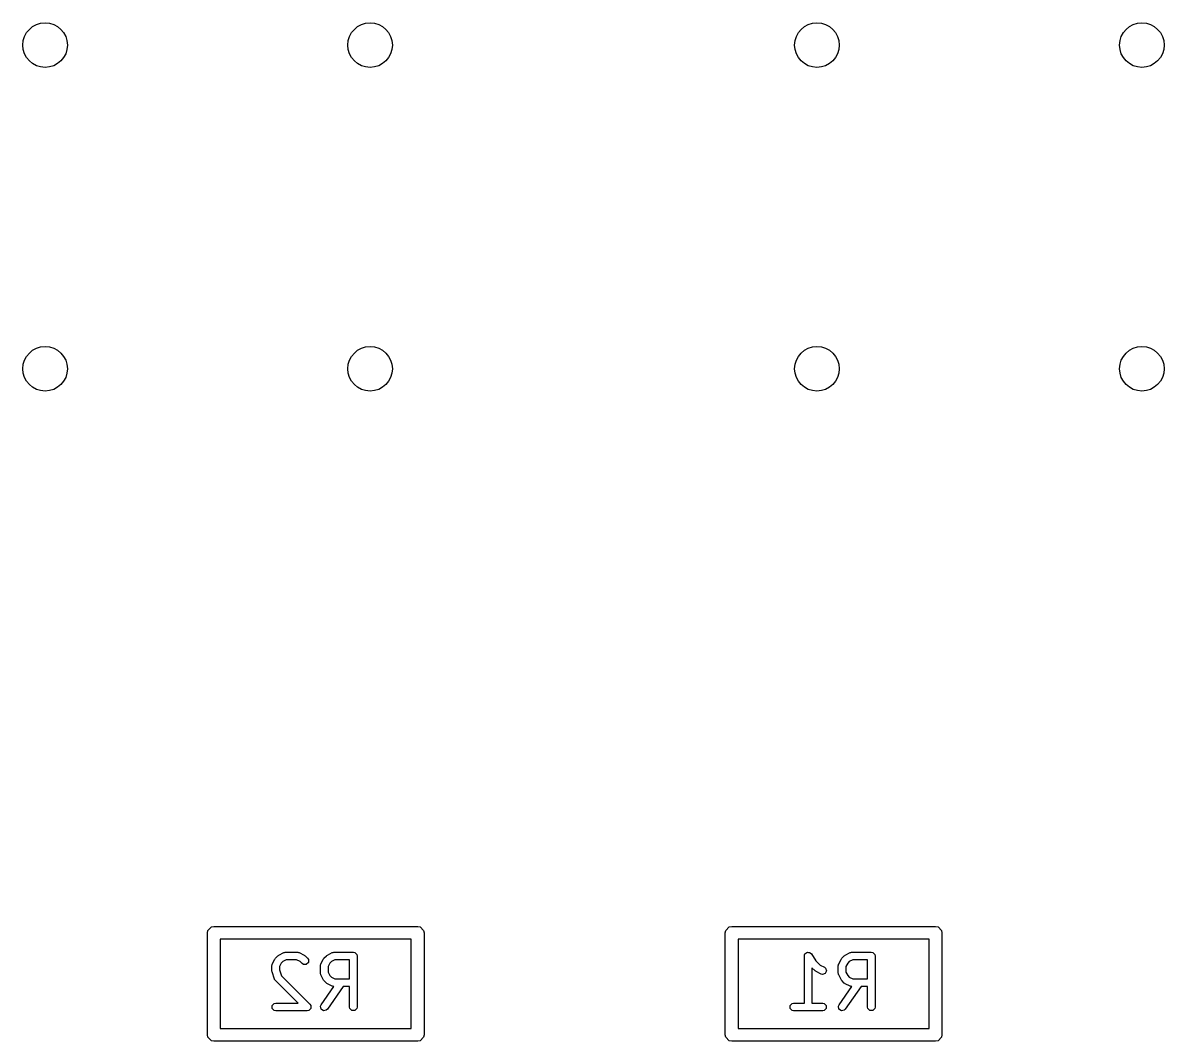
# Model space of a CAD drawing. Extents: x 5.35 to 7.17, y -5 to -4.04.
# Drawn here: x 6.3335 to 6.6861, y -4.3577 to -4.0431 of the extents above; entities that cross this region are included whole.
import ezdxf

# ---------------------------------------------------------------- set-up
doc = ezdxf.new("R2010")
doc.units = 0
doc.header["$MEASUREMENT"] = 0
doc.layers.add('BLACK', color=7, linetype='CONTINUOUS')

msp = doc.modelspace()

# ---------------------------------------------------------------- linework, layer by layer
at = {"layer": 'BLACK', "linetype": 'CONTINUOUS'}
for p, q in [((6.39068, -4.3235), (6.39175, -4.32243)), ((6.39175, -4.32243), (6.3925, -4.32228)), ((6.3925, -4.32228), (6.45549, -4.32228)), ((6.45549, -4.32228), (6.45625, -4.32243)), ((6.45625, -4.32243), (6.45731, -4.3235)), ((6.55068, -4.3235), (6.55175, -4.32243)), ((6.55175, -4.32243), (6.5525, -4.32228)), ((6.5525, -4.32228), (6.61549, -4.32228)), ((6.61549, -4.32228), (6.61625, -4.32243)), ((6.61625, -4.32243), (6.61731, -4.3235)), ((6.39053, -4.32425), (6.39068, -4.3235)), ((6.39053, -4.35575), (6.39053, -4.32425)), ((6.39447, -4.32622), (6.39447, -4.35378)), ((6.45352, -4.32622), (6.39447, -4.32622)), ((6.45352, -4.35378), (6.45352, -4.32622)), ((6.45731, -4.3235), (6.45746, -4.32425)), ((6.45746, -4.32425), (6.45746, -4.35575)), ((6.55053, -4.32425), (6.55068, -4.3235)), ((6.55053, -4.35575), (6.55053, -4.32425)), ((6.55447, -4.32622), (6.55447, -4.35378)), ((6.61352, -4.32622), (6.55447, -4.32622)), ((6.61352, -4.35378), (6.61352, -4.32622)), ((6.61731, -4.3235), (6.61746, -4.32425)), ((6.61746, -4.32425), (6.61746, -4.35575)), ((6.41057, -4.33389), (6.41132, -4.33239)), ((6.41132, -4.33239), (6.41143, -4.33224)), ((6.41143, -4.33224), (6.41154, -4.33208)), ((6.41154, -4.33208), (6.41229, -4.33133)), ((6.41229, -4.33133), (6.41244, -4.33122)), ((6.41244, -4.33122), (6.41259, -4.33111)), ((6.41259, -4.33111), (6.41409, -4.33036)), ((6.41382, -4.33314), (6.41334, -4.33361)), ((6.4149, -4.3326), (6.41382, -4.33314)), ((6.41409, -4.33036), (6.41415, -4.33034)), ((6.41415, -4.33034), (6.41417, -4.33032)), ((6.41417, -4.33032), (6.41436, -4.33029)), ((6.41436, -4.33029), (6.41454, -4.33024)), ((6.41454, -4.33024), (6.41456, -4.33024)), ((6.41456, -4.33024), (6.41462, -4.33023)), ((6.41462, -4.33023), (6.41837, -4.33023)), ((6.41809, -4.3326), (6.4149, -4.3326)), ((6.41917, -4.33314), (6.41809, -4.3326)), ((6.41837, -4.33023), (6.41843, -4.33024)), ((6.41843, -4.33024), (6.41846, -4.33024)), ((6.41846, -4.33024), (6.41864, -4.33029)), ((6.41864, -4.33029), (6.41882, -4.33032)), ((6.41882, -4.33032), (6.41884, -4.33034)), ((6.41884, -4.33034), (6.4189, -4.33036)), ((6.4189, -4.33036), (6.4204, -4.33111)), ((6.41979, -4.33375), (6.41917, -4.33314)), ((6.4204, -4.33111), (6.42055, -4.33122)), ((6.42055, -4.33122), (6.42071, -4.33133)), ((6.42071, -4.33133), (6.42146, -4.33208)), ((6.42171, -4.33337), (6.42107, -4.33401)), ((6.42146, -4.33208), (6.42171, -4.33246)), ((6.42171, -4.33246), (6.42171, -4.33337)), ((6.42556, -4.33389), (6.42631, -4.33239)), ((6.42631, -4.33239), (6.42643, -4.33224)), ((6.42643, -4.33224), (6.42654, -4.33208)), ((6.42654, -4.33208), (6.42729, -4.33133)), ((6.42729, -4.33133), (6.42744, -4.33122)), ((6.42744, -4.33122), (6.42759, -4.33111)), ((6.42759, -4.33111), (6.42909, -4.33036)), ((6.42882, -4.33314), (6.42834, -4.33361)), ((6.4299, -4.3326), (6.42882, -4.33314)), ((6.42909, -4.33036), (6.42915, -4.33034)), ((6.42915, -4.33034), (6.42917, -4.33032)), ((6.42917, -4.33032), (6.42935, -4.33029)), ((6.42935, -4.33029), (6.42954, -4.33024)), ((6.42954, -4.33024), (6.42956, -4.33024)), ((6.42956, -4.33024), (6.42962, -4.33023)), ((6.42962, -4.33023), (6.43562, -4.33023)), ((6.43444, -4.3326), (6.4299, -4.3326)), ((6.43444, -4.33848), (6.43444, -4.3326)), ((6.43562, -4.33023), (6.43607, -4.33032)), ((6.43607, -4.33032), (6.43671, -4.33096)), ((6.43671, -4.33096), (6.4368, -4.33141)), ((6.4368, -4.33141), (6.4368, -4.34716)), ((6.57494, -4.33141), (6.57503, -4.33096)), ((6.57494, -4.34598), (6.57494, -4.33141)), ((6.57503, -4.33096), (6.57512, -4.33088)), ((6.57512, -4.33088), (6.57514, -4.33076)), ((6.57514, -4.33076), (6.57543, -4.33057)), ((6.57543, -4.33057), (6.57567, -4.33032)), ((6.57567, -4.33032), (6.57579, -4.33032)), ((6.57579, -4.33032), (6.57589, -4.33026)), ((6.57589, -4.33026), (6.57623, -4.33032)), ((6.57623, -4.33032), (6.57657, -4.33032)), ((6.57657, -4.33032), (6.57666, -4.33041)), ((6.57666, -4.33041), (6.57678, -4.33043)), ((6.57678, -4.33043), (6.5771, -4.33076)), ((6.5771, -4.33076), (6.57854, -4.33291)), ((6.57854, -4.33291), (6.57982, -4.33419)), ((6.58556, -4.33389), (6.58631, -4.33239)), ((6.58631, -4.33239), (6.58643, -4.33224)), ((6.58643, -4.33224), (6.58654, -4.33208)), ((6.58654, -4.33208), (6.58729, -4.33133)), ((6.58729, -4.33133), (6.58744, -4.33122)), ((6.58744, -4.33122), (6.58759, -4.33111)), ((6.58759, -4.33111), (6.58909, -4.33036)), ((6.58882, -4.33314), (6.58834, -4.33361)), ((6.5899, -4.3326), (6.58882, -4.33314)), ((6.58909, -4.33036), (6.58915, -4.33034)), ((6.58915, -4.33034), (6.58917, -4.33032)), ((6.58917, -4.33032), (6.58935, -4.33029)), ((6.58935, -4.33029), (6.58954, -4.33024)), ((6.58954, -4.33024), (6.58956, -4.33024)), ((6.58956, -4.33024), (6.58962, -4.33023)), ((6.58962, -4.33023), (6.59562, -4.33023)), ((6.59444, -4.3326), (6.5899, -4.3326)), ((6.59444, -4.33848), (6.59444, -4.3326)), ((6.59562, -4.33023), (6.59607, -4.33032)), ((6.59607, -4.33032), (6.59671, -4.33096)), ((6.59671, -4.33096), (6.5968, -4.33141)), ((6.5968, -4.33141), (6.5968, -4.34716)), ((6.41044, -4.33433), (6.41049, -4.33415)), ((6.41045, -4.33436), (6.41044, -4.33433)), ((6.41044, -4.33441), (6.41045, -4.33436)), ((6.41044, -4.33591), (6.41044, -4.33441)), ((6.41048, -4.3361), (6.41044, -4.33591)), ((6.4105, -4.33629), (6.41048, -4.3361)), ((6.41049, -4.33415), (6.41053, -4.33396)), ((6.41125, -4.33854), (6.4105, -4.33629)), ((6.41053, -4.33396), (6.41055, -4.33394)), ((6.41055, -4.33394), (6.41057, -4.33389)), ((6.41334, -4.33361), (6.4128, -4.33469)), ((6.4128, -4.33469), (6.4128, -4.33572)), ((6.4128, -4.33572), (6.4134, -4.33753)), ((6.42017, -4.33401), (6.41979, -4.33375)), ((6.42107, -4.33401), (6.42017, -4.33401)), ((6.42544, -4.33433), (6.42549, -4.33415)), ((6.42545, -4.33436), (6.42544, -4.33433)), ((6.42544, -4.33441), (6.42545, -4.33436)), ((6.42544, -4.33666), (6.42544, -4.33441)), ((6.42545, -4.33672), (6.42544, -4.33666)), ((6.42544, -4.33675), (6.42545, -4.33672)), ((6.42549, -4.33693), (6.42544, -4.33675)), ((6.42549, -4.33415), (6.42553, -4.33396)), ((6.42553, -4.33712), (6.42549, -4.33693)), ((6.42553, -4.33396), (6.42555, -4.33394)), ((6.42555, -4.33394), (6.42556, -4.33389)), ((6.42834, -4.33361), (6.4278, -4.33469)), ((6.4278, -4.33469), (6.4278, -4.33638)), ((6.4278, -4.33638), (6.42834, -4.33746)), ((6.57829, -4.336), (6.5773, -4.33502)), ((6.5773, -4.33502), (6.5773, -4.34598)), ((6.57844, -4.3361), (6.57829, -4.336)), ((6.57859, -4.33622), (6.57844, -4.3361)), ((6.58009, -4.33697), (6.57859, -4.33622)), ((6.57982, -4.33419), (6.58115, -4.33486)), ((6.5814, -4.33681), (6.58054, -4.33709)), ((6.58115, -4.33486), (6.58151, -4.33514)), ((6.5818, -4.336), (6.5814, -4.33681)), ((6.58151, -4.33514), (6.5818, -4.336)), ((6.58544, -4.33433), (6.58549, -4.33415)), ((6.58545, -4.33436), (6.58544, -4.33433)), ((6.58544, -4.33441), (6.58545, -4.33436)), ((6.58544, -4.33666), (6.58544, -4.33441)), ((6.58545, -4.33672), (6.58544, -4.33666)), ((6.58544, -4.33675), (6.58545, -4.33672)), ((6.58549, -4.33693), (6.58544, -4.33675)), ((6.58549, -4.33415), (6.58553, -4.33396)), ((6.58553, -4.33712), (6.58549, -4.33693)), ((6.58553, -4.33396), (6.58555, -4.33394)), ((6.58555, -4.33394), (6.58556, -4.33389)), ((6.58834, -4.33361), (6.5878, -4.33469)), ((6.5878, -4.33469), (6.5878, -4.33638)), ((6.5878, -4.33638), (6.58834, -4.33746)), ((6.41128, -4.33859), (6.41125, -4.33854)), ((6.41128, -4.33862), (6.41128, -4.33859)), ((6.41139, -4.33877), (6.41128, -4.33862)), ((6.41148, -4.33894), (6.41139, -4.33877)), ((6.4115, -4.33895), (6.41148, -4.33894)), ((6.41154, -4.339), (6.4115, -4.33895)), ((6.41852, -4.34598), (6.41154, -4.339)), ((6.4134, -4.33753), (6.42221, -4.34633)), ((6.42555, -4.33713), (6.42553, -4.33712)), ((6.42556, -4.33719), (6.42555, -4.33713)), ((6.42631, -4.33869), (6.42556, -4.33719)), ((6.42643, -4.33884), (6.42631, -4.33869)), ((6.42654, -4.339), (6.42643, -4.33884)), ((6.42729, -4.33975), (6.42654, -4.339)), ((6.42744, -4.33985), (6.42729, -4.33975)), ((6.42759, -4.33997), (6.42744, -4.33985)), ((6.42909, -4.34072), (6.42759, -4.33997)), ((6.42834, -4.33746), (6.42882, -4.33794)), ((6.42882, -4.33794), (6.4299, -4.33848)), ((6.4299, -4.33848), (6.43444, -4.33848)), ((6.58054, -4.33709), (6.58009, -4.33697)), ((6.58555, -4.33713), (6.58553, -4.33712)), ((6.58556, -4.33719), (6.58555, -4.33713)), ((6.58631, -4.33869), (6.58556, -4.33719)), ((6.58643, -4.33884), (6.58631, -4.33869)), ((6.58654, -4.339), (6.58643, -4.33884)), ((6.58729, -4.33975), (6.58654, -4.339)), ((6.58744, -4.33985), (6.58729, -4.33975)), ((6.58759, -4.33997), (6.58744, -4.33985)), ((6.58909, -4.34072), (6.58759, -4.33997)), ((6.58834, -4.33746), (6.58882, -4.33794)), ((6.58882, -4.33794), (6.5899, -4.33848)), ((6.5899, -4.33848), (6.59444, -4.33848)), ((6.42565, -4.34649), (6.4296, -4.34084)), ((6.43248, -4.34084), (6.42759, -4.34784)), ((6.42915, -4.34074), (6.42909, -4.34072)), ((6.42917, -4.34075), (6.42915, -4.34074)), ((6.42935, -4.34079), (6.42917, -4.34075)), ((6.42954, -4.34084), (6.42935, -4.34079)), ((6.42956, -4.34083), (6.42954, -4.34084)), ((6.4296, -4.34084), (6.42956, -4.34083)), ((6.43444, -4.34084), (6.43248, -4.34084)), ((6.43444, -4.34716), (6.43444, -4.34084)), ((6.58565, -4.34649), (6.5896, -4.34084)), ((6.59248, -4.34084), (6.58759, -4.34784)), ((6.58915, -4.34074), (6.58909, -4.34072)), ((6.58917, -4.34075), (6.58915, -4.34074)), ((6.58935, -4.34079), (6.58917, -4.34075)), ((6.58954, -4.34084), (6.58935, -4.34079)), ((6.58956, -4.34083), (6.58954, -4.34084)), ((6.5896, -4.34084), (6.58956, -4.34083)), ((6.59444, -4.34084), (6.59248, -4.34084)), ((6.59444, -4.34716), (6.59444, -4.34084)), ((6.41053, -4.34671), (6.41117, -4.34607)), ((6.41053, -4.34761), (6.41053, -4.34671)), ((6.41117, -4.34607), (6.41162, -4.34598)), ((6.41162, -4.34598), (6.41852, -4.34598)), ((6.42221, -4.34633), (6.42246, -4.34671)), ((6.42246, -4.34671), (6.42246, -4.34671)), ((6.42246, -4.34671), (6.42246, -4.34671)), ((6.42246, -4.34671), (6.42246, -4.34761)), ((6.42547, -4.34691), (6.42565, -4.34649)), ((6.42562, -4.3478), (6.42547, -4.34691)), ((6.43453, -4.34761), (6.43444, -4.34716)), ((6.4368, -4.34716), (6.43671, -4.34761)), ((6.57053, -4.34671), (6.57117, -4.34607)), ((6.57053, -4.34761), (6.57053, -4.34671)), ((6.57117, -4.34607), (6.57162, -4.34598)), ((6.57162, -4.34598), (6.57494, -4.34598)), ((6.5773, -4.34598), (6.58062, -4.34598)), ((6.58062, -4.34598), (6.58107, -4.34607)), ((6.58107, -4.34607), (6.58171, -4.34671)), ((6.58171, -4.34671), (6.58171, -4.34761)), ((6.58547, -4.34691), (6.58565, -4.34649)), ((6.58562, -4.3478), (6.58547, -4.34691)), ((6.59453, -4.34761), (6.59444, -4.34716)), ((6.5968, -4.34716), (6.59671, -4.34761)), ((6.41117, -4.34825), (6.41053, -4.34761)), ((6.41162, -4.34834), (6.41117, -4.34825)), ((6.42137, -4.34834), (6.41162, -4.34834)), ((6.42182, -4.34825), (6.42137, -4.34834)), ((6.42246, -4.34761), (6.42182, -4.34825)), ((6.42246, -4.34761), (6.42246, -4.34761)), ((6.42246, -4.34761), (6.42246, -4.34761)), ((6.42637, -4.34832), (6.42562, -4.3478)), ((6.42726, -4.34816), (6.42637, -4.34832)), ((6.42759, -4.34784), (6.42726, -4.34816)), ((6.43517, -4.34825), (6.43453, -4.34761)), ((6.43607, -4.34825), (6.43517, -4.34825)), ((6.43671, -4.34761), (6.43607, -4.34825)), ((6.57117, -4.34825), (6.57053, -4.34761)), ((6.57162, -4.34834), (6.57117, -4.34825)), ((6.58062, -4.34834), (6.57162, -4.34834)), ((6.58107, -4.34825), (6.58062, -4.34834)), ((6.58171, -4.34761), (6.58107, -4.34825)), ((6.58637, -4.34832), (6.58562, -4.3478)), ((6.58726, -4.34816), (6.58637, -4.34832)), ((6.58759, -4.34784), (6.58726, -4.34816)), ((6.59517, -4.34825), (6.59453, -4.34761)), ((6.59607, -4.34825), (6.59517, -4.34825)), ((6.59671, -4.34761), (6.59607, -4.34825)), ((6.39447, -4.35378), (6.45352, -4.35378)), ((6.55447, -4.35378), (6.61352, -4.35378)), ((6.39068, -4.3565), (6.39053, -4.35575)), ((6.39175, -4.35757), (6.39068, -4.3565)), ((6.3925, -4.35772), (6.39175, -4.35757)), ((6.45549, -4.35772), (6.3925, -4.35772)), ((6.45625, -4.35757), (6.45549, -4.35772)), ((6.45731, -4.3565), (6.45625, -4.35757)), ((6.45746, -4.35575), (6.45731, -4.3565)), ((6.55068, -4.3565), (6.55053, -4.35575)), ((6.55175, -4.35757), (6.55068, -4.3565)), ((6.5525, -4.35772), (6.55175, -4.35757)), ((6.61549, -4.35772), (6.5525, -4.35772)), ((6.61625, -4.35757), (6.61549, -4.35772)), ((6.61731, -4.3565), (6.61625, -4.35757)), ((6.61746, -4.35575), (6.61731, -4.3565))]:
    msp.add_line(p, q, dxfattribs=at)
at = {"layer": 'BLACK'}
for centre in [(6.34039, -4.05), (6.44079, -4.05), (6.57882, -4.05), (6.67921, -4.05), (6.34039, -4.15), (6.44079, -4.15), (6.57882, -4.15), (6.67921, -4.15)]:
    msp.add_circle(centre, 0.00689, dxfattribs=at)

doc.saveas('drawing.dxf')
